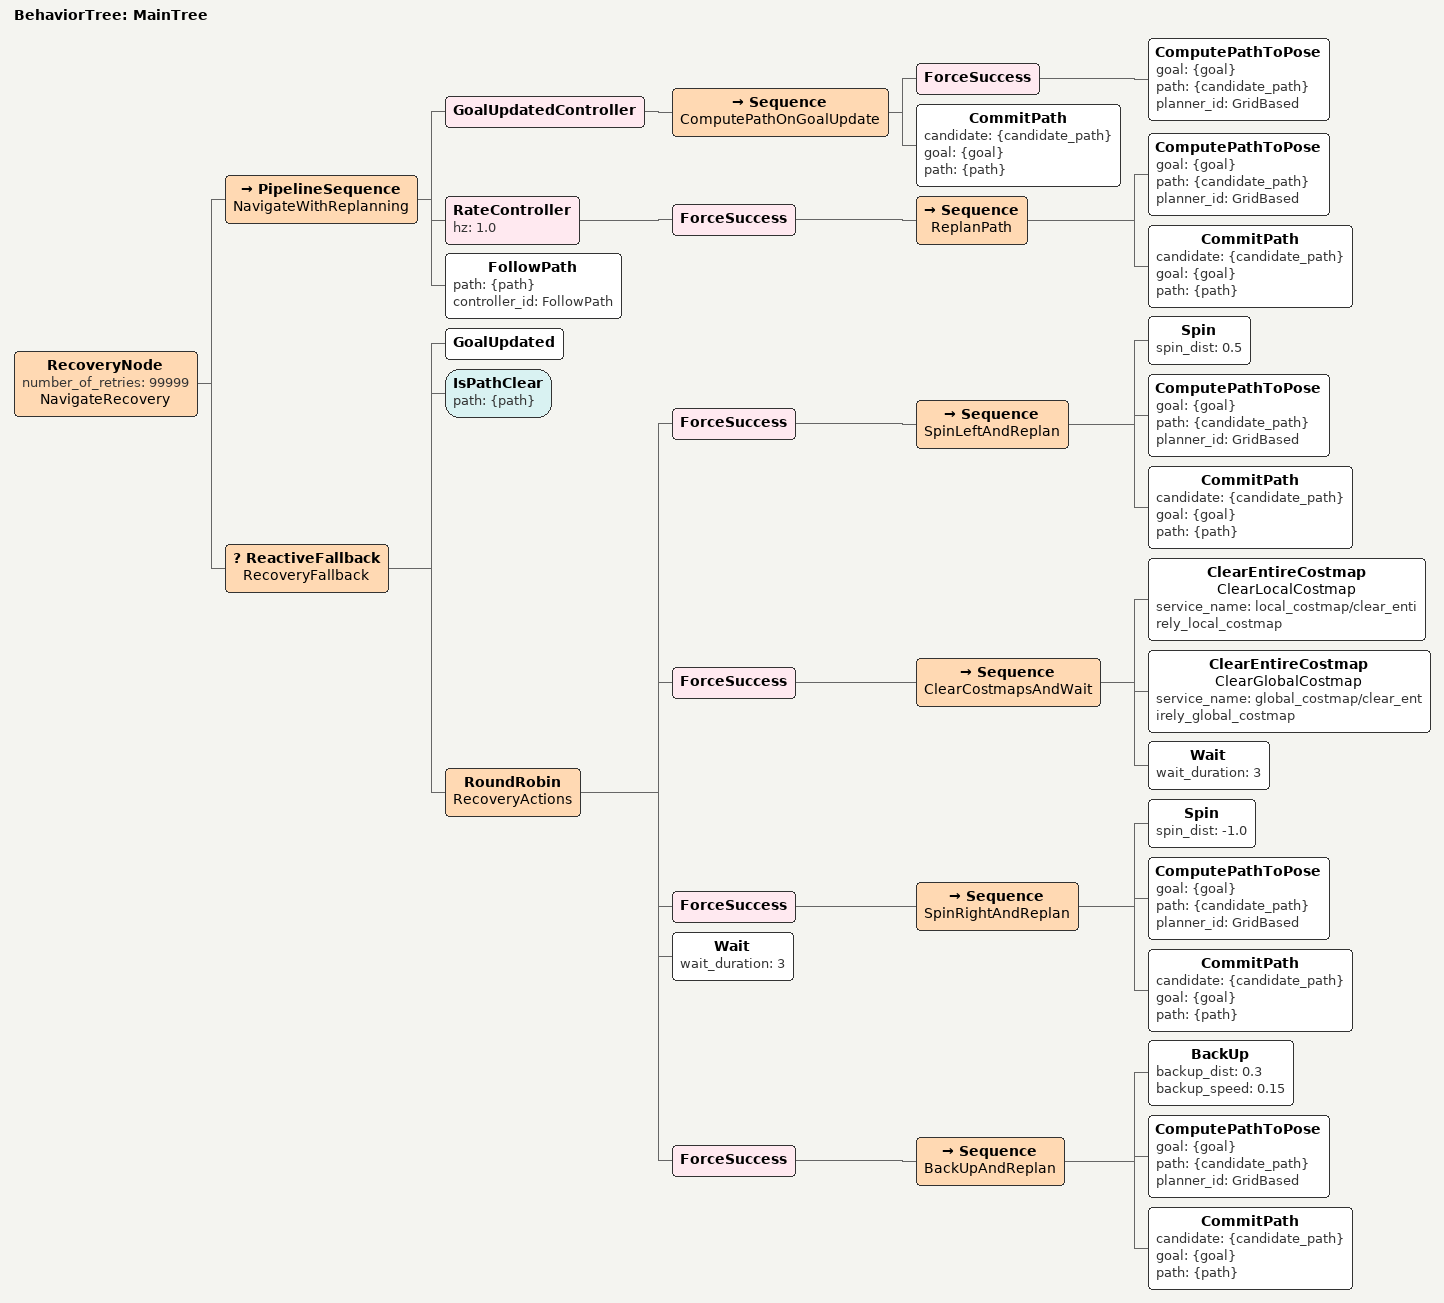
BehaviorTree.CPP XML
<root main_tree_to_execute="MainTree">
  <BehaviorTree ID="MainTree">
    <!-- 詰まっても諦めずに待ち続ける (詰まりはシーケンサが /diagnostics に出す) -->
    <RecoveryNode number_of_retries="99999" name="NavigateRecovery">

      <PipelineSequence name="NavigateWithReplanning">
        <!-- 走行開始・やり直し・ゴール上書き (通過点の preemption) の直後に計画する。
             計画が失敗しても、同じゴールへの経路があればそれで追従を続ける。
             別のゴールへの経路しかなければ CommitPath が経路を捨てて失敗し、リカバリーに入る -->
        <GoalUpdatedController>
          <Sequence name="ComputePathOnGoalUpdate">
            <ForceSuccess>
              <ComputePathToPose goal="{goal}" path="{candidate_path}" planner_id="GridBased"/>
            </ForceSuccess>
            <CommitPath candidate="{candidate_path}" goal="{goal}" path="{path}"/>
          </Sequence>
        </GoalUpdatedController>
        <!-- 定期的な再計画。失敗しても直前の経路を保ち、障害物の判定は RPP に任せる -->
        <RateController hz="1.0">
          <ForceSuccess>
            <Sequence name="ReplanPath">
              <ComputePathToPose goal="{goal}" path="{candidate_path}" planner_id="GridBased"/>
              <CommitPath candidate="{candidate_path}" goal="{goal}" path="{path}"/>
            </Sequence>
          </ForceSuccess>
        </RateController>
        <!-- 前方に障害物があると RPP が止まり、failure_tolerance (5 秒) 待ってから失敗する -->
        <FollowPath path="{path}" controller_id="FollowPath"/>
      </PipelineSequence>

      <!-- 回避行動は 1 回のリカバリーで 1 段階だけ行い、終わるたびに走行へ戻る。
           回避行動の途中でも、IsPathClear が「空いた」と判定したら中断して走行へ戻る -->
      <ReactiveFallback name="RecoveryFallback">
        <GoalUpdated/>
        <IsPathClear path="{path}"/>
        <RoundRobin name="RecoveryActions">

          <!-- 向きを変えて、障害物を避ける経路を計画し直す -->
          <ForceSuccess>
            <Sequence name="SpinLeftAndReplan">
              <Spin spin_dist="0.5"/>
              <ComputePathToPose goal="{goal}" path="{candidate_path}" planner_id="GridBased"/>
              <CommitPath candidate="{candidate_path}" goal="{goal}" path="{path}"/>
            </Sequence>
          </ForceSuccess>

          <!-- 残った障害物の痕跡を消し、コストマップが作り直されるまで待つ -->
          <ForceSuccess>
            <Sequence name="ClearCostmapsAndWait">
              <ClearEntireCostmap name="ClearLocalCostmap" service_name="local_costmap/clear_entirely_local_costmap"/>
              <ClearEntireCostmap name="ClearGlobalCostmap" service_name="global_costmap/clear_entirely_global_costmap"/>
              <Wait wait_duration="3"/>
            </Sequence>
          </ForceSuccess>

          <!-- 逆向きに振る (向きの変化は合計 -0.5rad) -->
          <ForceSuccess>
            <Sequence name="SpinRightAndReplan">
              <Spin spin_dist="-1.0"/>
              <ComputePathToPose goal="{goal}" path="{candidate_path}" planner_id="GridBased"/>
              <CommitPath candidate="{candidate_path}" goal="{goal}" path="{path}"/>
            </Sequence>
          </ForceSuccess>

          <Wait wait_duration="3"/>

          <!-- 最後の手段として、少しだけ距離を取る -->
          <ForceSuccess>
            <Sequence name="BackUpAndReplan">
              <BackUp backup_dist="0.3" backup_speed="0.15"/>
              <ComputePathToPose goal="{goal}" path="{candidate_path}" planner_id="GridBased"/>
              <CommitPath candidate="{candidate_path}" goal="{goal}" path="{path}"/>
            </Sequence>
          </ForceSuccess>

        </RoundRobin>
      </ReactiveFallback>

    </RecoveryNode>
  </BehaviorTree>
</root>
